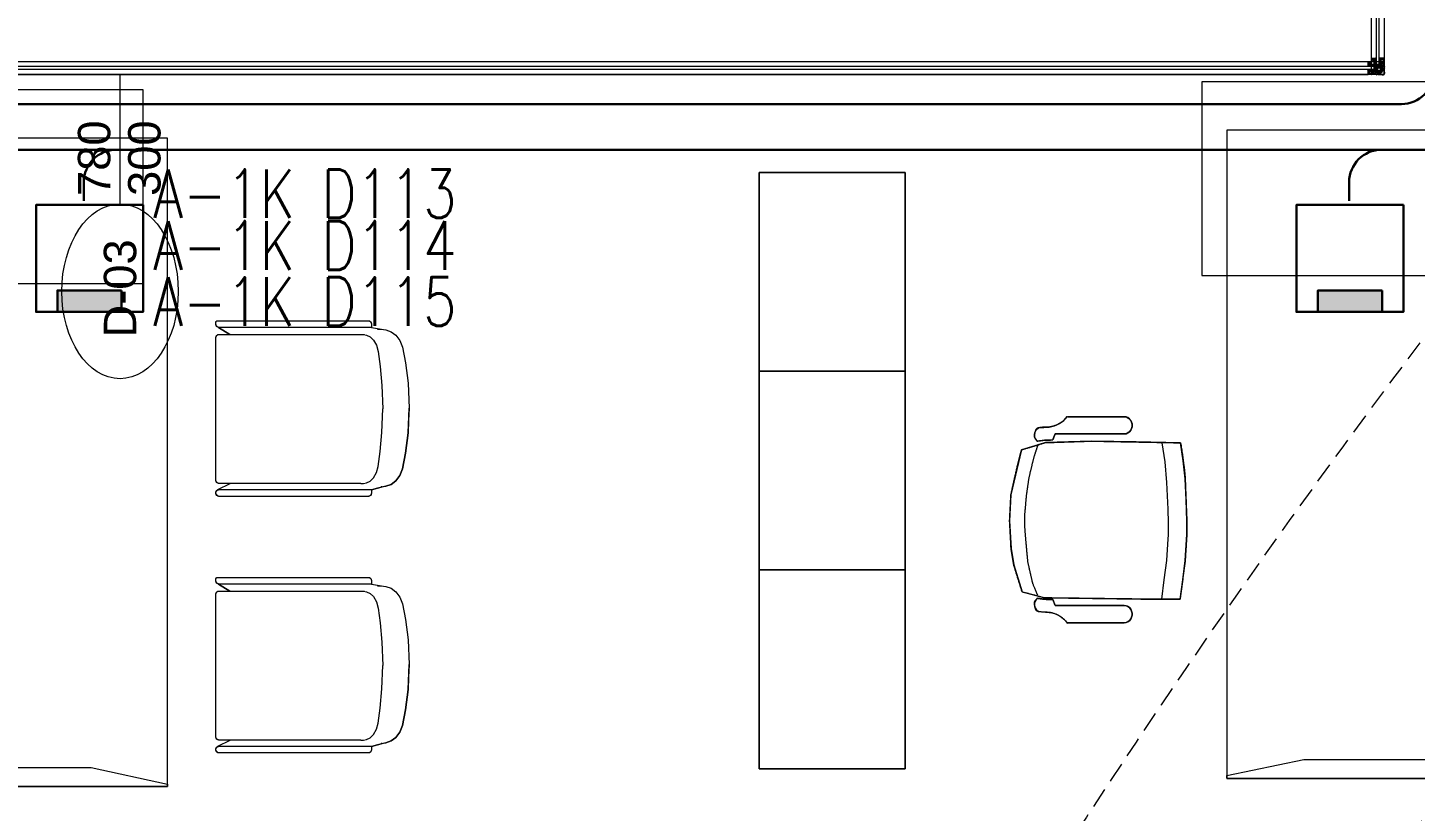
# Model space of a CAD drawing. Extents: x -2050 to 29725, y -1777 to 6820.
# Drawn here: x 1546 to 1974.1, y 1127.6 to 1369.4 of the extents above; entities that cross this region are included whole.
import ezdxf
from ezdxf.enums import TextEntityAlignment as Align

# ---------------------------------------------------------------- set-up
doc = ezdxf.new("R2010")
doc.units = 0
doc.header["$LTSCALE"] = 25
doc.header["$MEASUREMENT"] = 0
doc.linetypes.add('DOT2', pattern=[0.125, 0, -0.125])
doc.linetypes.add('HIDDEN', pattern=[0.375, 0.25, -0.125])
doc.layers.get('0').update_dxf_attribs({"color": 9, "lineweight": 9})
for name, color, linetype, lineweight in [('0 @ 1', 9, 'Continuous', 9), ('05', 9, 'Continuous', 9), ('06D', 9, 'Continuous', 9), ('10', 9, 'Continuous', 9), ('15', 9, 'Continuous', 9), ('20', 9, 'DOT2', 9), ('22', 8, 'Continuous', 9), ('40', 9, 'Continuous', 9), ('40B', 9, 'Continuous', 9), ('DATA TAVAN', 160, 'Continuous', 30), ('DATA YER', 30, 'Continuous', 30), ('E-DAHİLİ DOME KAMERA', 7, 'Continuous', 30), ('E-DAHİLİ KAMERA', 7, 'Continuous', 30), ('E-DÖŞEME (ŞAP İÇİ) PRİZ KUTUSU', 7, 'Continuous', 30), ('E-YAZI', 7, 'Continuous', 30)]:
    doc.layers.add(name, color=color, linetype=linetype, lineweight=lineweight)
doc.styles.add('Arial', font='arial.ttf', dxfattribs={"height": 2.5})
doc.styles.add('E-YAZI', font='txttw.shx')
pattern_1 = [(225, (-604.72494, -2171.82614), (-0.0883883476, 0.0883883476), []), (135, (-604.72494, -2171.82614), (0.0883883476, 0.0883883476), [])]

# ---------------------------------------------------------------- blocks, each defined once
blk = doc.blocks.new('0_doorno')
blk.add_lwpolyline([(4.5, 0), (12.5, 0)])
blk.add_ellipse((-0.891, 0), major_axis=(-5.391, 0), ratio=0.666667)
at = {"style": 'Arial'}
blk.add_attdef('YUKSEKLIK', text='', height=2, dxfattribs=at).set_placement((5, 12.3), align=Align.TOP_LEFT)
blk.add_attdef('KAPINO', text='', height=2, dxfattribs=at).set_placement((0, 0), align=Align.MIDDLE)
blk.add_attdef('GENISLIK', text='', height=2, dxfattribs=at).set_placement((5, -3.789), align=Align.BOTTOM_LEFT)
blk = doc.blocks.new('Group-41-1')
for p, q in [((384804.5645, 69162.035), (384804.5645, 69161.585)), ((384805.1779, 69162.035), (384804.5645, 69162.035)), ((384805.1779, 69161.585), (384805.1779, 69162.035)), ((384804.5645, 69161.585), (384805.1779, 69161.585))]:
    blk.add_line(p, q)
at = {"flags": 128}
blk.add_lwpolyline([(384804.5645, 69162.035), (384805.1779, 69162.035), (384805.1779, 69161.585), (384804.5645, 69161.585)], close=True, dxfattribs=at)
blk = doc.blocks.new('Group-42-1')
at = {"layer": '05', "color": 7}
for p in [(-1.2267, 0), (-0.6133, 0), (0, 0)]:
    blk.add_blockref('Group-41-1', p, dxfattribs=at)
blk = doc.blocks.new('Group-258-1')
at = {"linetype": 'Continuous'}
for p, q in [((384800.0983, 69164.505), (384800.0936, 69164.5084)), ((384800.71, 69164.505), (384800.7146, 69164.5084)), ((384800.2257, 69164.3995), (384800.1668, 69164.4084)), ((384800.6491, 69164.4097), (384800.5895, 69164.4019)), ((384800.2892, 69164.3936), (384800.2257, 69164.3995)), ((384800.3717, 69164.3904), (384800.2892, 69164.3936)), ((384800.4137, 69164.389), (384800.3717, 69164.3904)), ((384800.4502, 69164.389), (384800.4137, 69164.389)), ((384800.4792, 69164.3908), (384800.4502, 69164.389)), ((384800.5299, 69164.394), (384800.4792, 69164.3908)), ((384800.5895, 69164.4019), (384800.5299, 69164.394))]:
    blk.add_line(p, q, dxfattribs=at)
at = {"linetype": 'Continuous', "flags": 128}
for points in [[(384800.0862, 69164.6997), (384800.0862, 69164.6409), (384800.0862, 69164.6409)], [(384800.722, 69164.6997), (384800.722, 69164.6409), (384800.722, 69164.6409)], [(384800.0862, 69164.6409), (384800.0862, 69164.5259), (384800.0862, 69164.6409)], [(384800.1395, 69164.5259), (384800.1395, 69164.6409), (384800.1395, 69164.6409)], [(384800.6687, 69164.5259), (384800.6687, 69164.6409), (384800.6687, 69164.6409)], [(384800.722, 69164.6409), (384800.722, 69164.5259), (384800.722, 69164.6409)], [(384800.0862, 69164.5259), (384800.0862, 69164.5259), (384800.087, 69164.52)], [(384800.0862, 69164.5259), (384800.087, 69164.52), (384800.087, 69164.52)], [(384800.087, 69164.52), (384800.087, 69164.52), (384800.0892, 69164.5143)], [(384800.087, 69164.52), (384800.0892, 69164.5143), (384800.0892, 69164.5143)], [(384800.0892, 69164.5143), (384800.0892, 69164.5143), (384800.0929, 69164.5094)], [(384800.0892, 69164.5143), (384800.0936, 69164.5084), (384800.0929, 69164.5094)], [(384800.0977, 69164.5054), (384800.0977, 69164.5054), (384800.1034, 69164.5026)], [(384800.0977, 69164.5054), (384800.1034, 69164.5026), (384800.1034, 69164.5026)], [(384800.1034, 69164.5026), (384800.1034, 69164.5026), (384800.1096, 69164.5011)], [(384800.1034, 69164.5026), (384800.1096, 69164.5011), (384800.1096, 69164.5011)], [(384800.1096, 69164.5011), (384800.1096, 69164.5011), (384800.1161, 69164.5011)], [(384800.1096, 69164.5011), (384800.1161, 69164.5011), (384800.1161, 69164.5011)], [(384800.1161, 69164.5011), (384800.1161, 69164.5011), (384800.1223, 69164.5026)], [(384800.1161, 69164.5011), (384800.1223, 69164.5026), (384800.1223, 69164.5026)], [(384800.1223, 69164.5026), (384800.1223, 69164.5026), (384800.128, 69164.5054)], [(384800.1223, 69164.5026), (384800.128, 69164.5054), (384800.128, 69164.5054)], [(384800.128, 69164.5054), (384800.128, 69164.5054), (384800.1328, 69164.5094)], [(384800.128, 69164.5054), (384800.1328, 69164.5094), (384800.1328, 69164.5094)], [(384800.1328, 69164.5094), (384800.1328, 69164.5094), (384800.1365, 69164.5143)], [(384800.1328, 69164.5094), (384800.1365, 69164.5143), (384800.1365, 69164.5143)], [(384800.1365, 69164.5143), (384800.1365, 69164.5143), (384800.1387, 69164.52)], [(384800.1365, 69164.5143), (384800.1387, 69164.52), (384800.1387, 69164.52)], [(384800.1387, 69164.52), (384800.1387, 69164.52), (384800.1395, 69164.5259)], [(384800.1387, 69164.52), (384800.1395, 69164.5259), (384800.1395, 69164.5259)], [(384800.6695, 69164.52), (384800.6695, 69164.52), (384800.6687, 69164.5259)], [(384800.6695, 69164.52), (384800.6687, 69164.5259), (384800.6687, 69164.5259)], [(384800.6718, 69164.5143), (384800.6718, 69164.5143), (384800.6695, 69164.52)], [(384800.6718, 69164.5143), (384800.6695, 69164.52), (384800.6695, 69164.52)], [(384800.6754, 69164.5094), (384800.6754, 69164.5094), (384800.6718, 69164.5143)], [(384800.6754, 69164.5094), (384800.6718, 69164.5143), (384800.6718, 69164.5143)], [(384800.6802, 69164.5054), (384800.6802, 69164.5054), (384800.6754, 69164.5094)], [(384800.6802, 69164.5054), (384800.6754, 69164.5094), (384800.6754, 69164.5094)], [(384800.6859, 69164.5026), (384800.6859, 69164.5026), (384800.6802, 69164.5054)], [(384800.6859, 69164.5026), (384800.6802, 69164.5054), (384800.6802, 69164.5054)], [(384800.6922, 69164.5011), (384800.6922, 69164.5011), (384800.6859, 69164.5026)], [(384800.6922, 69164.5011), (384800.6859, 69164.5026), (384800.6859, 69164.5026)], [(384800.6986, 69164.5011), (384800.6986, 69164.5011), (384800.6922, 69164.5011)], [(384800.6986, 69164.5011), (384800.6922, 69164.5011), (384800.6922, 69164.5011)], [(384800.7048, 69164.5026), (384800.7048, 69164.5026), (384800.6986, 69164.5011)], [(384800.7048, 69164.5026), (384800.6986, 69164.5011), (384800.6986, 69164.5011)], [(384800.7105, 69164.5054), (384800.7105, 69164.5054), (384800.7048, 69164.5026)], [(384800.7105, 69164.5054), (384800.7048, 69164.5026), (384800.7048, 69164.5026)], [(384800.719, 69164.5143), (384800.7146, 69164.5084), (384800.7153, 69164.5094)], [(384800.719, 69164.5143), (384800.719, 69164.5143), (384800.7153, 69164.5094)], [(384800.7213, 69164.52), (384800.7213, 69164.52), (384800.719, 69164.5143)], [(384800.7213, 69164.52), (384800.719, 69164.5143), (384800.719, 69164.5143)], [(384800.722, 69164.5259), (384800.722, 69164.5259), (384800.7213, 69164.52)], [(384800.722, 69164.5259), (384800.7213, 69164.52), (384800.7213, 69164.52)]]:
    blk.add_lwpolyline(points, close=True, dxfattribs=at)
at = {"linetype": 'Continuous'}
for points in [[(384800.3272, 69164.8751), (384800.2792, 69164.8644), (384800.2312, 69164.8536)], [(384800.4074, 69164.8792), (384800.3673, 69164.8772), (384800.3272, 69164.8751)], [(384800.4932, 69164.8746), (384800.4503, 69164.8769), (384800.4074, 69164.8792)], [(384800.5432, 69164.8666), (384800.5182, 69164.8706), (384800.4932, 69164.8746)], [(384800.1886, 69164.8426), (384800.1775, 69164.8055), (384800.1663, 69164.7685)], [(384800.2312, 69164.8536), (384800.2099, 69164.8481), (384800.1886, 69164.8426)], [(384800.3841, 69164.8318), (384800.3546, 69164.8291), (384800.3252, 69164.8264)], [(384800.4307, 69164.8318), (384800.4074, 69164.8318), (384800.3841, 69164.8318)], [(384800.4872, 69164.8271), (384800.4589, 69164.8295), (384800.4307, 69164.8318)], [(384800.6271, 69164.8405), (384800.5851, 69164.8535), (384800.5432, 69164.8666)], [(384800.6454, 69164.7717), (384800.6363, 69164.8061), (384800.6271, 69164.8405)], [(384800.1182, 69164.7571), (384800.1184, 69164.788), (384800.1261, 69164.8013), (384800.1481, 69164.8026)], [(384800.1481, 69164.8026), (384800.1523, 69164.8031), (384800.1616, 69164.7937)], [(384800.1616, 69164.7937), (384800.1601, 69164.7826), (384800.1585, 69164.7715)], [(384800.2113, 69164.8039), (384800.1911, 69164.7972), (384800.1708, 69164.7905)], [(384800.2746, 69164.8191), (384800.2429, 69164.8115), (384800.2113, 69164.8039)], [(384800.3252, 69164.8264), (384800.2999, 69164.8227), (384800.2746, 69164.8191)], [(384800.5356, 69164.8225), (384800.5114, 69164.8248), (384800.4872, 69164.8271)], [(384800.5919, 69164.8096), (384800.5638, 69164.8161), (384800.5356, 69164.8225)], [(384800.637, 69164.7924), (384800.6046, 69164.8075), (384800.5919, 69164.8096)], [(384800.6601, 69164.8026), (384800.656, 69164.8031), (384800.6466, 69164.7937)], [(384800.6466, 69164.7937), (384800.6482, 69164.7826), (384800.6497, 69164.7715)], [(384800.69, 69164.7571), (384800.6898, 69164.788), (384800.6822, 69164.8013), (384800.6601, 69164.8026)], [(384800.0854, 69164.7011), (384800.1126, 69164.7212), (384800.1182, 69164.7571)], [(384800.158, 69164.7461), (384800.1488, 69164.7423), (384800.1395, 69164.7385)], [(384800.1585, 69164.7715), (384800.1583, 69164.7588), (384800.158, 69164.7461)], [(384800.1663, 69164.7685), (384800.1639, 69164.6975), (384800.1616, 69164.6266)], [(384800.6491, 69164.4746), (384800.6472, 69164.6232), (384800.6454, 69164.7717)], [(384800.6497, 69164.7715), (384800.65, 69164.7588), (384800.6502, 69164.7461)], [(384800.6502, 69164.7461), (384800.6595, 69164.7423), (384800.6687, 69164.7385)], [(384800.7229, 69164.7011), (384800.6957, 69164.7212), (384800.69, 69164.7571)], [(384800.1395, 69164.7385), (384800.1395, 69164.6897), (384800.1395, 69164.6409)], [(384800.6687, 69164.7385), (384800.6687, 69164.6897), (384800.6687, 69164.6409)], [(384800.1616, 69164.6266), (384800.1642, 69164.4892), (384800.1668, 69164.3518)], [(384800.6491, 69164.3531), (384800.6491, 69164.4138), (384800.6491, 69164.4746)], [(384800.1668, 69164.3518), (384800.2302, 69164.3409), (384800.278, 69164.3374)], [(384800.278, 69164.3374), (384800.3427, 69164.3349), (384800.4074, 69164.3324)], [(384800.4074, 69164.3324), (384800.4288, 69164.3324), (384800.4502, 69164.3324)], [(384800.4502, 69164.3324), (384800.4901, 69164.3349), (384800.5299, 69164.3374)], [(384800.5299, 69164.3374), (384800.5895, 69164.3452), (384800.6491, 69164.3531)]]:
    blk.add_open_spline(points, degree=2, dxfattribs=at)
at = {"layer": '40'}
blk.add_lwpolyline([(384800.6491, 69164.3531), (384800.5895, 69164.3452), (384800.5299, 69164.3374), (384800.4502, 69164.3324), (384800.4074, 69164.3324), (384800.3427, 69164.3349), (384800.278, 69164.3374), (384800.2222, 69164.3433), (384800.1668, 69164.3518), (384800.1642, 69164.4892), (384800.1616, 69164.6266), (384800.1639, 69164.6975), (384800.1663, 69164.7685), (384800.1732, 69164.7913), (384800.1886, 69164.8426), (384800.3272, 69164.8751), (384800.4074, 69164.8792), (384800.4932, 69164.8746), (384800.5432, 69164.8666), (384800.6271, 69164.8405), (384800.6454, 69164.7717), (384800.6472, 69164.6232), (384800.6491, 69164.4746), (384800.6491, 69164.4097)], close=True, dxfattribs=at)
for points in [[(384800.1395, 69164.7385), (384800.158, 69164.7461), (384800.1583, 69164.7588), (384800.1585, 69164.7715), (384800.1616, 69164.7937), (384800.1481, 69164.8026, 0.293897), (384800.1206, 69164.7899), (384800.1182, 69164.7571, -0.205), (384800.0854, 69164.7011), (384800.0862, 69164.6997), (384800.0862, 69164.5259, 0.937941), (384800.1395, 69164.5259)], [(384800.6687, 69164.7385), (384800.6502, 69164.7461), (384800.65, 69164.7588), (384800.6497, 69164.7715), (384800.6466, 69164.7937), (384800.6601, 69164.8026, -0.293897), (384800.6877, 69164.7899), (384800.69, 69164.7571, 0.205), (384800.7229, 69164.7011), (384800.722, 69164.6997), (384800.722, 69164.5259, -0.937941), (384800.6687, 69164.5259)]]:
    blk.add_lwpolyline(points, format="xyb", close=True, dxfattribs=at)
blk = doc.blocks.new('p-ma-audi')
for p, q in [((-7.57, 155.19), (-7.57, 200)), ((-85.7, 155.19), (-7.57, 155.19))]:
    blk.add_line(p, q)
at = {"flags": 128}
for points in [[(-7.57, 200), (-7.57, 214.96), (-93.45, 214.96), (-93.45, 155.19), (-85.7, 155.19)], [(-85.7, 0.04), (-85.7, 0.94), (-61.93, 5.88), (-23.62, 5.88), (0, 0.73), (0, 0), (-85.67, 0)]]:
    blk.add_lwpolyline(points, dxfattribs=at)
for points in [[(-85.7, 200), (-85.7, 0), (0, 0), (0, 200), (-85.7, 200)], [(-85.7, 200), (-85.7, 0), (0, 0), (0, 200)]]:
    blk.add_lwpolyline(points, close=True, dxfattribs=at)
blk = doc.blocks.new('Group-32-1')
for p, q in [((384804.5516, 69159.371), (384804.573, 69159.3356)), ((384804.5731, 69159.3699), (384804.573, 69159.3694)), ((384804.573, 69159.3694), (384804.573, 69159.3689)), ((384804.573, 69159.3689), (384804.573, 69158.9239)), ((384804.5732, 69159.3709), (384804.5731, 69159.3704)), ((384804.5731, 69159.3704), (384804.5731, 69159.3699)), ((384804.5733, 69159.3713), (384804.5732, 69159.3709)), ((384804.5735, 69159.3718), (384804.5733, 69159.3713)), ((384804.5736, 69159.3723), (384804.5735, 69159.3718)), ((384804.5738, 69159.3727), (384804.5736, 69159.3723)), ((384804.574, 69159.3732), (384804.5738, 69159.3727)), ((384804.5742, 69159.3736), (384804.574, 69159.3732)), ((384804.5745, 69159.374), (384804.5742, 69159.3736)), ((384804.5747, 69159.3745), (384804.5745, 69159.374)), ((384804.575, 69159.3749), (384804.5747, 69159.3745)), ((384804.5753, 69159.3752), (384804.575, 69159.3749)), ((384804.5756, 69159.3756), (384804.5753, 69159.3752)), ((384804.576, 69159.376), (384804.5756, 69159.3756)), ((384804.5763, 69159.3763), (384804.576, 69159.376)), ((384804.5767, 69159.3766), (384804.5763, 69159.3763)), ((384804.5771, 69159.3769), (384804.5767, 69159.3766)), ((384804.5775, 69159.3772), (384804.5771, 69159.3769)), ((384804.5779, 69159.3775), (384804.5775, 69159.3772)), ((384804.5783, 69159.3777), (384804.5779, 69159.3775)), ((384804.5788, 69159.3779), (384804.5783, 69159.3777)), ((384804.5792, 69159.3781), (384804.5788, 69159.3779)), ((384804.5797, 69159.3783), (384804.5792, 69159.3781)), ((384804.5801, 69159.3785), (384804.5797, 69159.3783)), ((384804.5806, 69159.3786), (384804.5801, 69159.3785)), ((384804.5811, 69159.3787), (384804.5806, 69159.3786)), ((384804.5816, 69159.3788), (384804.5811, 69159.3787)), ((384804.5821, 69159.3789), (384804.5816, 69159.3788)), ((384804.5825, 69159.3789), (384804.5821, 69159.3789)), ((384804.583, 69159.3789), (384804.5825, 69159.3789)), ((384805.023, 69159.3789), (384804.583, 69159.3789)), ((384805.0235, 69159.3789), (384805.023, 69159.3789)), ((384805.024, 69159.3789), (384805.0235, 69159.3789)), ((384805.0245, 69159.3788), (384805.024, 69159.3789)), ((384805.0249, 69159.3787), (384805.0245, 69159.3788)), ((384805.0254, 69159.3786), (384805.0249, 69159.3787)), ((384805.0259, 69159.3785), (384805.0254, 69159.3786)), ((384805.0264, 69159.3783), (384805.0259, 69159.3785)), ((384805.0268, 69159.3781), (384805.0264, 69159.3783)), ((384805.0273, 69159.3779), (384805.0268, 69159.3781)), ((384805.0277, 69159.3777), (384805.0273, 69159.3779)), ((384805.0281, 69159.3775), (384805.0277, 69159.3777)), ((384805.0285, 69159.3772), (384805.0281, 69159.3775)), ((384805.029, 69159.3769), (384805.0285, 69159.3772)), ((384805.0293, 69159.3766), (384805.029, 69159.3769)), ((384805.0297, 69159.3763), (384805.0293, 69159.3766)), ((384805.0301, 69159.376), (384805.0297, 69159.3763)), ((384805.0304, 69159.3756), (384805.0301, 69159.376)), ((384805.0307, 69159.3752), (384805.0304, 69159.3756)), ((384805.031, 69159.3749), (384805.0307, 69159.3752)), ((384805.0313, 69159.3745), (384805.031, 69159.3749)), ((384805.0316, 69159.374), (384805.0313, 69159.3745)), ((384805.0318, 69159.3736), (384805.0316, 69159.374)), ((384805.032, 69159.3732), (384805.0318, 69159.3736)), ((384805.0322, 69159.3727), (384805.032, 69159.3732)), ((384805.0324, 69159.3723), (384805.0322, 69159.3727)), ((384805.0326, 69159.3718), (384805.0324, 69159.3723)), ((384805.0327, 69159.3713), (384805.0326, 69159.3718)), ((384805.0328, 69159.3709), (384805.0327, 69159.3713)), ((384805.0329, 69159.3704), (384805.0328, 69159.3709)), ((384805.0329, 69159.3699), (384805.0329, 69159.3704)), ((384805.033, 69159.3694), (384805.0329, 69159.3699)), ((384805.0521, 69159.3725), (384805.033, 69159.3345)), ((384805.033, 69159.3689), (384805.033, 69159.3694)), ((384805.033, 69158.9322), (384805.033, 69159.3689)), ((384805.033, 69158.9322), (384805.033, 69158.9322)), ((384804.5516, 69158.8992), (384804.558, 69158.8616)), ((384805.0524, 69158.8992), (384805.0423, 69158.8616))]:
    blk.add_line(p, q)
at = {"flags": 128}
for points in [[(384804.5309, 69158.9092), (384804.5309, 69158.9087), (384804.531, 69158.9082), (384804.531, 69158.9077), (384804.5311, 69158.9072), (384804.5312, 69158.9068), (384804.5314, 69158.9063), (384804.5315, 69158.9058), (384804.5317, 69158.9054), (384804.5319, 69158.9049), (384804.5321, 69158.9045), (384804.5324, 69158.904), (384804.5326, 69158.9036), (384804.5329, 69158.9032), (384804.5332, 69158.9028), (384804.5335, 69158.9025), (384804.5339, 69158.9021), (384804.5342, 69158.9018), (384804.5346, 69158.9015), (384804.535, 69158.9012), (384804.5354, 69158.9009), (384804.5358, 69158.9006), (384804.5362, 69158.9004), (384804.5367, 69158.9001), (384804.5371, 69158.8999), (384804.5376, 69158.8998), (384804.538, 69158.8996), (384804.5385, 69158.8995), (384804.539, 69158.8994), (384804.5395, 69158.8993), (384804.54, 69158.8992), (384804.5404, 69158.8992), (384804.5409, 69158.8992), (384804.5516, 69158.8992), (384804.5516, 69159.3689), (384804.5516, 69159.3694), (384804.5516, 69159.3699), (384804.5515, 69159.3704), (384804.5515, 69159.3709), (384804.5513, 69159.3713), (384804.5512, 69159.3718), (384804.5511, 69159.3723), (384804.5509, 69159.3727), (384804.5507, 69159.3732), (384804.5505, 69159.3736), (384804.5502, 69159.374), (384804.55, 69159.3745), (384804.5497, 69159.3749), (384804.5494, 69159.3752), (384804.5491, 69159.3756), (384804.5487, 69159.376), (384804.5484, 69159.3763), (384804.548, 69159.3766), (384804.5476, 69159.3769), (384804.5472, 69159.3772), (384804.5468, 69159.3775), (384804.5464, 69159.3777), (384804.5459, 69159.3779), (384804.5455, 69159.3781), (384804.545, 69159.3783), (384804.5445, 69159.3785), (384804.5441, 69159.3786), (384804.5436, 69159.3787), (384804.5431, 69159.3788), (384804.5426, 69159.3789), (384804.5421, 69159.3789), (384804.5416, 69159.3789), (384804.5359, 69159.3789), (384804.5357, 69159.3789), (384804.5354, 69159.3789), (384804.5352, 69159.3788), (384804.535, 69159.3788), (384804.5347, 69159.3788), (384804.5345, 69159.3787), (384804.5343, 69159.3786), (384804.534, 69159.3785), (384804.5338, 69159.3784), (384804.5336, 69159.3783), (384804.5334, 69159.3782), (384804.5332, 69159.3781), (384804.533, 69159.3779), (384804.5328, 69159.3778), (384804.5326, 69159.3776), (384804.5324, 69159.3774), (384804.5322, 69159.3773), (384804.5321, 69159.3771), (384804.5319, 69159.3769), (384804.5318, 69159.3767), (384804.5316, 69159.3765), (384804.5315, 69159.3763), (384804.5314, 69159.376), (384804.5313, 69159.3758), (384804.5312, 69159.3756), (384804.5312, 69159.3754), (384804.5311, 69159.3751), (384804.531, 69159.3749), (384804.531, 69159.3746), (384804.531, 69159.3744), (384804.5309, 69159.3741), (384804.5309, 69159.3739), (384804.5309, 69158.9092)], [(384805.0521, 69158.8992), (384805.0628, 69158.8992), (384805.0633, 69158.8992), (384805.0638, 69158.8992), (384805.0642, 69158.8993), (384805.0647, 69158.8994), (384805.0652, 69158.8995), (384805.0657, 69158.8996), (384805.0661, 69158.8998), (384805.0666, 69158.8999), (384805.0671, 69158.9001), (384805.0675, 69158.9004), (384805.0679, 69158.9006), (384805.0683, 69158.9009), (384805.0687, 69158.9012), (384805.0691, 69158.9015), (384805.0695, 69158.9018), (384805.0698, 69158.9021), (384805.0702, 69158.9025), (384805.0705, 69158.9028), (384805.0708, 69158.9032), (384805.0711, 69158.9036), (384805.0714, 69158.904), (384805.0716, 69158.9045), (384805.0718, 69158.9049), (384805.072, 69158.9054), (384805.0722, 69158.9058), (384805.0723, 69158.9063), (384805.0725, 69158.9068), (384805.0726, 69158.9072), (384805.0727, 69158.9077), (384805.0727, 69158.9082), (384805.0728, 69158.9087), (384805.0728, 69158.9092), (384805.0728, 69159.3689), (384805.0728, 69159.3694), (384805.0727, 69159.3699), (384805.0727, 69159.3704), (384805.0726, 69159.3709), (384805.0725, 69159.3713), (384805.0723, 69159.3718), (384805.0722, 69159.3723), (384805.072, 69159.3727), (384805.0718, 69159.3732), (384805.0716, 69159.3736), (384805.0714, 69159.374), (384805.0711, 69159.3745), (384805.0708, 69159.3749), (384805.0705, 69159.3752), (384805.0702, 69159.3756), (384805.0698, 69159.376), (384805.0695, 69159.3763), (384805.0691, 69159.3766), (384805.0687, 69159.3769), (384805.0683, 69159.3772), (384805.0679, 69159.3775), (384805.0675, 69159.3777), (384805.0671, 69159.3779), (384805.0666, 69159.3781), (384805.0661, 69159.3783), (384805.0657, 69159.3785), (384805.0652, 69159.3786), (384805.0647, 69159.3787), (384805.0642, 69159.3788), (384805.0638, 69159.3789), (384805.0633, 69159.3789), (384805.0628, 69159.3789), (384805.0621, 69159.3789), (384805.0616, 69159.3789), (384805.0611, 69159.3789), (384805.0606, 69159.3788), (384805.0601, 69159.3787), (384805.0596, 69159.3786), (384805.0592, 69159.3785), (384805.0587, 69159.3783), (384805.0582, 69159.3781), (384805.0578, 69159.3779), (384805.0574, 69159.3777), (384805.0569, 69159.3775), (384805.0565, 69159.3772), (384805.0561, 69159.3769), (384805.0557, 69159.3766), (384805.0554, 69159.3763), (384805.055, 69159.376), (384805.0547, 69159.3756), (384805.0543, 69159.3752), (384805.054, 69159.3749), (384805.0538, 69159.3745), (384805.0535, 69159.374), (384805.0533, 69159.3736), (384805.053, 69159.3732), (384805.0528, 69159.3727), (384805.0527, 69159.3723), (384805.0525, 69159.3718), (384805.0524, 69159.3713), (384805.0523, 69159.3709), (384805.0522, 69159.3704), (384805.0521, 69159.3699), (384805.0521, 69159.3694), (384805.0521, 69159.3689), (384805.0521, 69158.8992)]]:
    blk.add_lwpolyline(points, close=True, dxfattribs=at)
for points in [[(384804.5309, 69158.9092, 0.414214), (384804.5409, 69158.8992), (384804.5516, 69158.8992), (384804.5516, 69159.3689, 0.414214), (384804.5416, 69159.3789), (384804.5359, 69159.3789, 0.414214), (384804.5309, 69159.3739)], [(384805.0521, 69158.8992), (384805.0628, 69158.8992, 0.414214), (384805.0728, 69158.9092), (384805.0728, 69159.3689, 0.414214), (384805.0628, 69159.3789), (384805.0621, 69159.3789, 0.414214), (384805.0521, 69159.3689)]]:
    blk.add_lwpolyline(points, format="xyb", close=True, dxfattribs=at)
blk.add_lwpolyline([(384805.033, 69158.9322), (384805.033, 69159.3689, 0.414214), (384805.023, 69159.3789), (384804.583, 69159.3789, 0.414214), (384804.573, 69159.3689), (384804.573, 69158.9239), (384804.5738, 69158.9202)], format="xyb", dxfattribs=at)
for points in [[(384804.573, 69158.9322), (384804.573, 69158.9239), (384804.5752, 69158.9142), (384804.5804, 69158.903), (384804.5903, 69158.8926), (384804.6064, 69158.8839), (384804.6258, 69158.8783), (384804.6716, 69158.8721), (384804.7307, 69158.8665), (384804.803, 69158.8644)], [(384805.033, 69158.9322), (384805.033, 69158.9239), (384805.0308, 69158.9142), (384805.0256, 69158.903), (384805.0157, 69158.8926), (384804.9996, 69158.8839), (384804.9803, 69158.8783), (384804.9344, 69158.8721), (384804.8753, 69158.8665), (384804.803, 69158.8644)], [(384804.5569, 69158.8806), (384804.5569, 69158.8686), (384804.5592, 69158.8546), (384804.5647, 69158.8386), (384804.5752, 69158.8236), (384804.5922, 69158.8111), (384804.6127, 69158.8031), (384804.6612, 69158.7941), (384804.7237, 69158.7861), (384804.8002, 69158.7831)], [(384805.0434, 69158.8658), (384805.0434, 69158.8686), (384805.0412, 69158.8546), (384805.0357, 69158.8386), (384805.0252, 69158.8236), (384805.0082, 69158.8111), (384804.9877, 69158.8031), (384804.9392, 69158.7941), (384804.8767, 69158.7861), (384804.8002, 69158.7831)]]:
    blk.add_lwpolyline(points, dxfattribs=at)
at = {"layer": '40'}
blk.add_lwpolyline([(384805.023, 69159.3789), (384804.583, 69159.3789, 0.414214), (384804.573, 69159.3689), (384804.573, 69159.3366), (384804.573, 69159.3356), (384804.5516, 69159.371), (384804.551, 69159.3725, 0.309775), (384804.5416, 69159.3789), (384804.5359, 69159.3789, 0.413784), (384804.5309, 69159.3739), (384804.5309, 69158.9092, 0.414214), (384804.5409, 69158.8992), (384804.5516, 69158.8992), (384804.5569, 69158.8686), (384804.5592, 69158.8546), (384804.5647, 69158.8386), (384804.5752, 69158.8236), (384804.5922, 69158.8111), (384804.6127, 69158.8031), (384804.6612, 69158.7941), (384804.7237, 69158.7861), (384804.8002, 69158.7831), (384804.8384, 69158.7846), (384804.8767, 69158.7861), (384804.9392, 69158.7941), (384804.9877, 69158.8031), (384805.0082, 69158.8111), (384805.0252, 69158.8236), (384805.0357, 69158.8386), (384805.0412, 69158.8546), (384805.0473, 69158.8804), (384805.0524, 69158.8992), (384805.0628, 69158.8992, 0.414214), (384805.0728, 69158.9092), (384805.0728, 69159.3689, 0.781144), (384805.0521, 69159.3725), (384805.033, 69159.3345), (384805.033, 69159.3689, 0.407263), (384805.0232, 69159.3789)], format="xyb", close=True, dxfattribs=at)
blk = doc.blocks.new('p-strahle-alüminyumdoğramaprofili')
at = {"layer": '10'}
h = blk.add_hatch(dxfattribs=at)
h.set_pattern_fill('NET', color=256, angle=315, style=0)
h.set_pattern_definition(pattern_1)
h.paths.add_polyline_path([(-4.62, 2.65), (-4.68, 2.65), (-4.72, 2.75), (-4.72, 2.8), (-4.69, 2.8), (-4.69, 2.92), (-4.98, 2.92), (-4.98, 2.8), (-4.95, 2.8), (-4.99, 2.65), (-5.08, 2.66), (-5.25, 2.28), (-5.14, 2.28), (-5.14, 2.33), (-4.98, 2.52, 0.2599), (-4.9, 2.28), (-4.66, 2.28, 0.382682)])
h.paths.add_polyline_path([(-4.86, 2.52), (-4.67, 2.52, -2.16717)], flags=16)
h = blk.add_hatch(dxfattribs=at)
h.set_pattern_fill('NET', color=256, angle=315, style=0)
h.set_pattern_definition(pattern_1)
h.paths.add_polyline_path([(-4.62, 0.88), (-4.68, 0.88), (-4.72, 0.77), (-4.72, 0.73), (-4.69, 0.73), (-4.69, 0.6), (-4.98, 0.6), (-4.98, 0.73), (-4.95, 0.73), (-4.99, 0.88), (-5.08, 0.87), (-5.25, 1.24), (-5.14, 1.24), (-5.14, 1.2), (-4.98, 1.01, -0.2599), (-4.9, 1.24), (-4.66, 1.24, -0.382682)])
h.paths.add_polyline_path([(-4.86, 1), (-4.67, 1, 2.16717)], flags=16)
h = blk.add_hatch(dxfattribs=at)
h.set_pattern_fill('NET', color=256, angle=315, style=0)
h.set_pattern_definition([(225, (-608.45214, -2173.53612), (-0.0883883476, 0.0883883476), []), (135, (-608.45214, -2173.53612), (0.0883883476, 0.0883883476), [])])
h.paths.add_polyline_path([(-3.45, 2.28), (-3.45, 2.57), (-4.49, 2.57), (-4.49, 2.28)])
h = blk.add_hatch(dxfattribs=at)
h.set_pattern_fill('NET', color=256, angle=315, style=0)
h.set_pattern_definition([(225, (-608.45214, -2180.04526), (-0.0883883476, 0.0883883476), []), (135, (-608.45214, -2180.04526), (0.0883883476, 0.0883883476), [])])
h.paths.add_polyline_path([(-3.45, 0.93), (-3.45, 1.24), (-4.49, 1.24), (-4.49, 0.93)])
h = blk.add_hatch(dxfattribs=at)
h.set_pattern_fill('NET', color=256, angle=315, style=0)
h.set_pattern_definition([(225, (-629.50454, -2177.58922), (-0.0883883476, 0.0883883476), []), (135, (-629.50454, -2177.58922), (0.0883883476, 0.0883883476), [])])
h.paths.add_polyline_path([(0, 0.68), (0, 1.75), (-0.18, 1.75), (-0.18, 0.68)])
for points in [[(-5.08, 2.66), (-5.25, 2.28)], [(-5.09, 0.88), (-5.25, 1.24)], [(-4.98, 2.52), (-5.14, 2.33), (-5.14, 2.28)], [(-4.98, 1.01), (-5.14, 1.2), (-5.14, 1.24)], [(-4.92, 3.6), (-4.92, 3.16), (-4.61, 3.16), (-4.61, 2.87), (-4.52, 2.87), (-4.62, 2.65), (-4.68, 2.65), (-4.72, 2.75), (-4.72, 2.8), (-4.69, 2.8), (-4.69, 3.05), (-4.98, 3.05), (-4.98, 2.8), (-4.95, 2.8), (-4.99, 2.65), (-5.08, 2.66), (-5.07, 3.76), (-0.11, 3.76)], [(-4.69, 2.92), (-4.98, 2.92)], [(-4.71, 0.6), (-4.98, 0.6)], [(-2.83, 0.2), (-2.67, 0.2), (-2.67, -0.04), (-4.87, -0.04), (-4.87, 0.19), (-4.57, 0.19), (-4.57, 0.73), (-2.67, 0.73)], [(-4.52, 2.87), (-4.49, 2.87), (-4.49, 2.26)], [(-4.49, 0.93), (-4.49, 0.93), (-4.49, 1.26)], [(-3.45, 2.26), (-3.45, 2.57)], [(-3.45, 1.26), (-3.45, 0.93)], [(-2.08, 0.93), (-2.08, 2.57)], [(-0.18, 0.68), (0, 0.68), (0, 1.75)], [(-0.18, 1.75), (0, 1.75)]]:
    blk.add_lwpolyline(points, dxfattribs=at)
for points in [[(-0.18, 2.74), (-0.18, 2.21), (0, 2.21), (0, 2.08), (-0.18, 2.08), (-0.18, 0.43), (0, 0.43), (0, 0), (-0.12, 0), (-0.12, -0.24), (-5.09, -0.24), (-5.09, 0.88), (-4.98, 0.88), (-4.94, 0.7), (-4.99, 0.7), (-4.99, 0.33), (-4.71, 0.33), (-4.71, 0.88), (-4.56, 0.88), (-4.52, 0.93), (-1.28, 0.93), (-1.2, 1.22), (-0.9, 1.22), (-0.9, 0.62), (-0.58, 0.62), (-0.58, 2.74)], [(-2.03, 0.78), (-1.35, 0.78), (-1.35, 0.08), (-1.28, 0.04), (-1.28, -0.04), (-2.09, -0.04), (-2.09, 0.1), (-2.03, 0.15)]]:
    blk.add_lwpolyline(points, close=True, dxfattribs=at)
for points in [[(-0.57, 3.26), (-0.57, 3.62), (-4.89, 3.62), (-4.89, 3.65, 0.561743), (-4.97, 3.66, 0.595966), (-4.92, 3.6, -2.204878)], [(-4.67, 2.52), (-4.86, 2.52, 1)], [(-4.67, 1), (-4.86, 1, -1)], [(-4.61, 2.87), (-4.49, 3.45, -0.833203), (-4.18, 3.44, -0.447088)], [(-4.49, 2.57), (-1.23, 2.57, -0.414214), (-0.9, 2.25), (-0.9, 1.22)], [(-4.18, 3.44), (-4.18, 2.99, 0.414214), (-4.07, 2.89), (-0.82, 2.89), (-0.82, 3.62)], [(-2.67, 0.73), (-2.67, 0.32), (-2.83, 0.32, 1), (-2.83, 0.2, -1)], [(-0.11, 3.76), (-0.11, 3.62), (-0.45, 3.62), (-0.45, 3.14, -1), (-0.66, 3.14)], [(-0.66, 3.14, -0.305404), (-0.57, 3.26, -5.773092)]]:
    blk.add_lwpolyline(points, format="xyb", dxfattribs=at)
for centre, radius, start, end in [((-4.73, 2.47), 0.253, 168.6676, 234.1258), ((-4.73, 1.06), 0.253, 125.8742, 191.3324), ((-4.77, 2.44), 0.125, 139.5402, 40.4598), ((-4.77, 1.08), 0.125, 319.5402, 220.4598), ((-4.84, 2.48), 0.273, 305.9738, 36.4289), ((-4.84, 1.04), 0.273, 323.5711, 54.0262)]:
    blk.add_arc(centre, radius, start, end, dxfattribs=at)
blk = doc.blocks.new('*U245')
at = {"layer": '06D'}
for points in [[(4.95, 4), (775.05, 4)], [(4.95, 0), (775.04, 0)]]:
    blk.add_lwpolyline(points, dxfattribs=at)
at = {"layer": '15'}
for points in [[(1.96, 2.5), (778.04, 2.5)], [(778.04, 1.5), (1.96, 1.5)]]:
    blk.add_lwpolyline(points, dxfattribs=at)
at = {"layer": '0 @ 1', "linetype": 'Continuous'}
blk.add_blockref('p-strahle-alüminyumdoğramaprofili', (780.12, 0.24), dxfattribs=at)
blk = doc.blocks.new('*U246')
at = {"layer": '06D'}
for points in [[(4.95, 4), (140.05, 4)], [(4.95, 0), (140.04, 0)]]:
    blk.add_lwpolyline(points, dxfattribs=at)
at = {"layer": '15'}
for points in [[(1.96, 2.5), (143.04, 2.5)], [(143.04, 1.5), (1.96, 1.5)]]:
    blk.add_lwpolyline(points, dxfattribs=at)
at = {"layer": '0 @ 1', "linetype": 'Continuous', "xscale": -1}
blk.add_blockref('p-strahle-alüminyumdoğramaprofili', (-0.12, 0.24), dxfattribs=at)
at = {"layer": '0 @ 1', "linetype": 'Continuous'}
blk.add_blockref('p-strahle-alüminyumdoğramaprofili', (145.12, 0.24), dxfattribs=at)
blk = doc.blocks.new('p-zemin kat')
at = {"layer": '20', "linetype": 'HIDDEN', "lineweight": 0}
blk.add_arc((4088.57, -323.37), 2647.53, 80.45701, 156.55486, dxfattribs=at)
at = {"layer": '40'}
blk.add_lwpolyline([(1851.16, 326.92), (3319.5, 326.92), (3319.5, 343), (3280.52, 343), (3280.5, 427), (3319.5, 427), (3319.5, 570), (4025.5, 570), (4025.5, 427), (4064.5, 427), (4064.5, 343), (3980.5, 343), (3980.5, 326.92), (4680.5, 326.92), (4680.5, 427), (4780.58, 427), (4780.58, 1901.49, 0.054196), (4273.07, 1999.31), (4278.59, 2070.68, 0.306949), (1935.27, 740.05), (1999.45, 708.36, 0.043245), (1856.49, 345)], format="xyb", close=True, dxfattribs=at)
blk.add_lwpolyline([(1964.5, 1355), (1184.5, 1355), (1184.5, 1943), (1964.5, 1943)], close=True, dxfattribs=at)
at = {"layer": '40B'}
blk.add_lwpolyline([(3287.33, 2825), (2222.5, 2825), (2222.5, 2815), (1955, 2815), (1955, 1945), (1959.5, 1945), (1959.5, 1385), (1162.5, 1385), (1162.5, 730), (1392.5, 730), (1392.5, 325), (1522.5, 325), (1522.5, 725), (1802.6, 725), (1802.6, 730), (1831.78, 791.16), (1935.27, 740.05, -0.306949), (4278.59, 2070.68, 0.001238)], format="xyb", dxfattribs=at)
blk.add_lwpolyline([(3364.5, 343), (3319.5, 343), (3319.5, 320), (1719.67, 320), (1719.67, 326.92), (1719.56, 328.25, -0.047611), (1885.58, 764.59), (1935.27, 740.05, -0.306949), (4278.59, 2070.68), (4283.12, 2125.91, -0.05155), (4780.05, 2034.32), (4787.5, 2034.32), (4787.5, 320), (4025.5, 320), (4025.5, 570), (3319.5, 570), (3319.5, 427), (3364.5, 427), (3364.5, 343)], format="xyb", close=True, dxfattribs=at)
at = {"linetype": 'Continuous', "xscale": -1, "rotation": 90}
blk.add_blockref('*U246', (1964.5, 1500), dxfattribs=at)
at = {"linetype": 'Continuous'}
blk.add_blockref('*U245', (1184.5, 1355), dxfattribs=at)
blk = doc.blocks.new('10_DÖŞEME (ŞAP İÇİ) PRİZ KUTUSU')
at = {"layer": 'E-DÖŞEME (ŞAP İÇİ) PRİZ KUTUSU'}
blk.add_hatch(color=5, dxfattribs=at).paths.add_polyline_path([(0.734, 0.216), (0.734, 0.706), (-0.734, 0.706), (-0.734, 0.216)])
at = {"layer": 'E-DÖŞEME (ŞAP İÇİ) PRİZ KUTUSU', "color": 5}
for points in [[(1.224, 2.664), (1.224, 0.216), (-1.224, 0.216), (-1.224, 2.664)], [(0.734, 0.706), (0.734, 0.216), (-0.734, 0.216), (-0.734, 0.706)]]:
    blk.add_lwpolyline(points, close=True, dxfattribs=at)
blk = doc.blocks.new('100_DAHİLİ DOME KAMERA')
at = {"layer": 'E-DAHİLİ DOME KAMERA', "color": 4}
for p, q in [((-1.936, 0.715), (-1.936, -0.689)), ((0.82, 0.715), (-1.936, 0.715)), ((0.82, -0.689), (0.82, 0.715)), ((0.82, 0.294), (2.131, 0.668)), ((2.131, 0.668), (2.131, -0.643)), ((0.82, -0.268), (2.131, -0.643)), ((-1.936, -0.689), (0.82, -0.689))]:
    blk.add_line(p, q, dxfattribs=at)
at = {"layer": 'E-DAHİLİ DOME KAMERA', "color": 4, "linetype": 'Continuous'}
blk.add_circle((0, 0), 2.566, dxfattribs=at)
at = {"layer": 'E-DAHİLİ KAMERA', "color": 4}
for q in [(12.981, 6.264), (12.981, -6.264)]:
    blk.add_line((2.131, 0), q, dxfattribs=at)

msp = doc.modelspace()

# ---------------------------------------------------------------- linework, layer by layer
at = {"layer": '20', "linetype": 'HIDDEN', "lineweight": 0}
msp.add_lwpolyline([(1754.32, 730, -0.342283), (4527.5, 2199.66, -0.342283)], format="xyb", dxfattribs=at)
at = {"layer": 'DATA TAVAN'}
msp.add_line((1969.85, 1345.86), (1206.96, 1345.86), dxfattribs=at)
msp.add_arc((1969.85, 1355.86), 10, 270, 0, dxfattribs=at)
at = {"layer": 'DATA YER'}
for p, q in [((1359.57, 1331.75), (1573.32, 1331.75)), ((1973.39, 1331.75), (1551.92, 1331.75)), ((1983.06, 1331.75), (1963.71, 1331.75)), ((1563.32, 1316.04), (1563.32, 1321.75)), ((1953.71, 1316.04), (1953.71, 1321.75))]:
    msp.add_line(p, q, dxfattribs=at)
for centre in [(1573.32, 1321.75), (1963.71, 1321.75)]:
    msp.add_arc(centre, 10, 90, 180, dxfattribs=at)

# ---------------------------------------------------------------- block references
at = {"layer": '05', "color": 7}
for p in [(2001.66, 1137.76), (1589.17, 1135.28)]:
    msp.add_blockref('p-ma-audi', p, dxfattribs=at)
at = {"layer": '05', "color": 7, "xscale": -100, "yscale": 100, "zscale": 100, "rotation": 90}
msp.add_blockref('Group-42-1', (6917975.21, 38481658.56), dxfattribs=at)
at = {"layer": '05', "color": 7, "extrusion": (0, 0, -1), "xscale": 100, "yscale": 100, "zscale": -100, "rotation": 270}
for name, p in [('Group-32-1', (-6917541.97, 38481732.08)), ('Group-258-1', (-6918336.87, 38481258.01)), ('Group-32-1', (-6917541.97, 38481652.9))]:
    msp.add_blockref(name, p, dxfattribs=at)
at = {"layer": '10'}
msp.add_blockref('p-zemin kat', (0, 0), dxfattribs=at)
at = {"layer": '22'}
ref = msp.add_blockref('0_doorno', (1574.49, 1292.5), dxfattribs=dict(at, xscale=5, yscale=5, zscale=5, rotation=90))
ref.add_attrib('KAPINO', 'D-03', dxfattribs={"layer": '0', "height": 10, "rotation": 90, "style": 'Arial'}).set_placement((1574.49, 1288.97), align=Align.MIDDLE)
ref.add_attrib('GENISLIK', '780', dxfattribs={"layer": '0', "height": 10, "rotation": 90, "style": 'Arial'}).set_placement((1574.49, 1317.5), align=Align.BOTTOM_LEFT)
ref.add_attrib('YUKSEKLIK', '300', dxfattribs={"layer": '0', "height": 10, "rotation": 90, "style": 'Arial'}).set_placement((1576.99, 1317.5), align=Align.TOP_LEFT)
at = {"layer": 'E-DAHİLİ DOME KAMERA', "xscale": 9.999999999999998, "yscale": 9.999999999999998, "zscale": 9.999999999999998, "rotation": 146.2339673140949}
msp.add_blockref('100_DAHİLİ DOME KAMERA', (1909.39, 1410.69), dxfattribs=at)
at = {"layer": 'E-DÖŞEME (ŞAP İÇİ) PRİZ KUTUSU', "xscale": 13.48039215686274, "yscale": 13.48039215686274, "zscale": 13.48039215686274}
for p in [(1565.1, 1278.83), (1953.96, 1278.83)]:
    msp.add_blockref('10_DÖŞEME (ŞAP İÇİ) PRİZ KUTUSU', p, dxfattribs=at)

# ---------------------------------------------------------------- texts
at = {"layer": 'E-YAZI', "color": 6, "style": 'E-YAZI', "width": 0.8}
for s, p in [('A-1K D113', (1584.69, 1310.71)), ('A-1K D114', (1584.69, 1294.73)), ('A-1K D115', (1584.69, 1277.4))]:
    msp.add_text(s, height=15, dxfattribs=at).set_placement(p)

doc.saveas('drawing.dxf')
